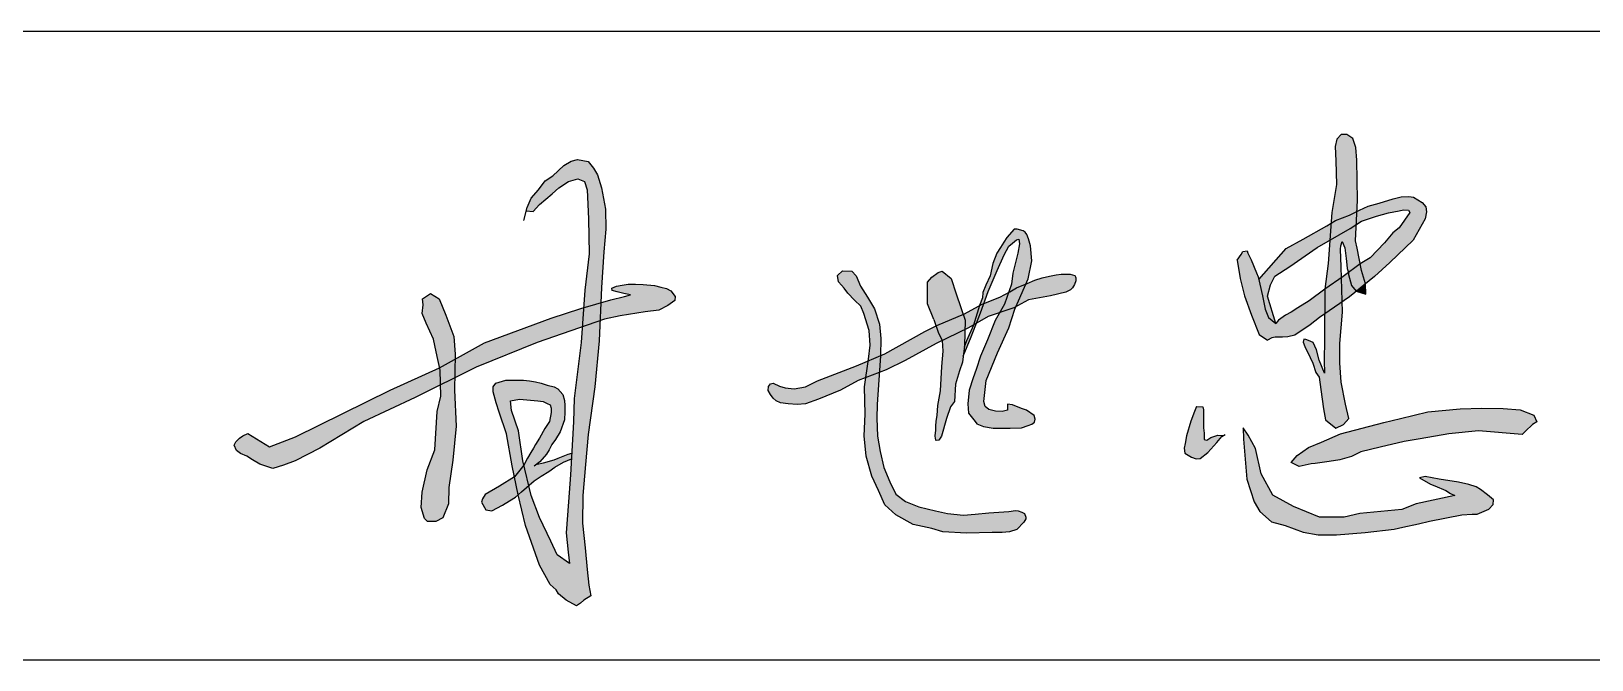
# Model space of a CAD drawing. Header units: millimetres. Extents: x 865490 to 879904, y 39442 to 44891.
# Drawn here: x 870381.82 to 870397.97, y 39494.26 to 39500.76 of the extents above; entities that cross this region are included whole.
import ezdxf

# ---------------------------------------------------------------- set-up
doc = ezdxf.new("R2010")
doc.units = ezdxf.units.MM
doc.header["$LTSCALE"] = 1000
doc.header["$MEASUREMENT"] = 0
doc.layers.add('HATCH', color=8, linetype='Continuous')

msp = doc.modelspace()

# ---------------------------------------------------------------- hatches: boundary and pattern name
at = {"layer": 'HATCH'}
for points in [[(870395.537, 39499.427), (870395.527, 39499.557), (870395.495, 39499.648), (870395.432, 39499.69), (870395.373, 39499.69), (870395.33, 39499.644), (870395.313, 39499.567), (870395.32, 39499.417), (870395.327, 39499.175), (870395.278, 39498.884), (870395.27, 39498.773), (870395.316, 39498.8), (870395.46, 39498.858), (870395.539, 39498.896), (870395.544, 39499.013)], [(870387.745, 39498.478), (870387.767, 39498.713), (870387.764, 39498.919), (870387.724, 39499.138), (870387.681, 39499.274), (870387.641, 39499.343), (870387.585, 39499.413), (870387.473, 39499.434), (870387.409, 39499.416), (870387.334, 39499.37), (870387.219, 39499.263), (870387.141, 39499.213), (870387.069, 39499.119), (870386.994, 39499.031), (870386.952, 39498.935), (870386.943, 39498.9), (870387.017, 39498.893), (870387.081, 39498.967), (870387.213, 39499.078), (870387.28, 39499.139), (870387.381, 39499.206), (870387.479, 39499.233), (870387.547, 39499.206), (870387.573, 39499.118), (870387.587, 39498.819), (870387.594, 39498.458), (870387.55, 39498.08), (870387.538, 39497.899), (870387.715, 39497.95), (870387.721, 39498.108)], [(870396.252, 39498.944), (870396.213, 39498.986), (870396.124, 39499.043), (870396.073, 39499.049), (870395.996, 39499.046), (870395.914, 39499.024), (870395.768, 39498.98), (870395.655, 39498.948), (870395.565, 39498.909), (870395.539, 39498.896), (870395.532, 39498.759), (870395.585, 39498.794), (870395.74, 39498.847), (870395.866, 39498.881), (870395.974, 39498.903), (870396.021, 39498.911), (870396.07, 39498.91), (870396.086, 39498.885), (870395.976, 39498.725), (870395.909, 39498.675), (870395.822, 39498.571), (870395.673, 39498.414), (870395.572, 39498.354), (870395.586, 39498.283), (870395.625, 39498.145), (870395.72, 39498.222), (870395.878, 39498.368), (870396.119, 39498.597), (870396.242, 39498.82), (870396.259, 39498.89)], [(870395.539, 39498.896), (870395.46, 39498.858), (870395.316, 39498.8), (870395.27, 39498.773), (870395.257, 39498.596), (870395.469, 39498.718), (870395.532, 39498.759)], [(870391.816, 39498.285), (870391.888, 39498.445), (870391.937, 39498.536), (870391.974, 39498.567), (870392.015, 39498.603), (870392.04, 39498.607), (870392.048, 39498.559), (870392.029, 39498.465), (870391.977, 39498.258), (870391.964, 39498.143), (870391.933, 39498.056), (870391.947, 39498.064), (870392.017, 39498.104), (870392.115, 39498.145), (870392.138, 39498.198), (870392.176, 39498.383), (870392.16, 39498.539), (870392.141, 39498.611), (870392.123, 39498.655), (870392.106, 39498.681), (870392.086, 39498.695), (870392.024, 39498.713), (870391.993, 39498.713), (870391.917, 39498.624), (870391.885, 39498.576), (870391.851, 39498.523), (870391.814, 39498.465), (870391.772, 39498.357), (870391.743, 39498.228), (870391.7, 39498.134), (870391.669, 39498.058), (870391.664, 39498.001), (870391.632, 39497.922), (870391.66, 39497.937), (870391.679, 39497.944), (870391.722, 39498.066)], [(870394.842, 39498.327), (870395.125, 39498.521), (870395.257, 39498.596), (870395.27, 39498.773), (870395.226, 39498.748), (870394.981, 39498.609), (870394.806, 39498.512), (870394.522, 39498.192), (870394.561, 39498.024), (870394.589, 39497.883), (870394.623, 39497.797), (870394.699, 39497.736), (870394.611, 39498.02), (870394.645, 39498.137), (870394.69, 39498.226)], [(870395.532, 39498.759), (870395.469, 39498.718), (870395.257, 39498.596), (870395.239, 39498.357), (870395.204, 39498.093), (870395.377, 39498.21), (870395.374, 39498.323), (870395.369, 39498.505), (870395.37, 39498.538), (870395.385, 39498.584), (870395.414, 39498.52), (870395.427, 39498.409), (870395.429, 39498.379), (870395.435, 39498.306), (870395.451, 39498.264), (870395.572, 39498.354), (870395.541, 39498.515), (870395.523, 39498.592)], [(870394.515, 39498.22), (870394.499, 39498.259), (870394.444, 39498.395), (870394.408, 39498.465), (870394.401, 39498.487), (870394.358, 39498.48), (870394.341, 39498.449), (870394.3, 39498.391), (870394.331, 39498.203), (870394.375, 39498.022), (870394.447, 39497.823), (870394.528, 39497.621), (870394.614, 39497.563), (870394.656, 39497.589), (870394.693, 39497.595), (870394.718, 39497.596), (870394.768, 39497.596), (870394.823, 39497.597), (870394.894, 39497.617), (870395.055, 39497.722), (870395.149, 39497.799), (870395.202, 39497.835), (870395.204, 39498.093), (870395.045, 39497.971), (870394.926, 39497.897), (870394.856, 39497.854), (870394.8, 39497.823), (870394.726, 39497.77), (870394.699, 39497.736), (870394.623, 39497.797), (870394.589, 39497.883), (870394.561, 39498.024)], [(870395.586, 39498.283), (870395.572, 39498.354), (870395.572, 39498.354), (870395.451, 39498.264), (870395.449, 39498.244), (870395.481, 39498.129), (870395.53, 39498.069), (870395.625, 39498.145)], [(870390.598, 39497.73), (870390.547, 39497.887), (870390.473, 39498.009), (870390.402, 39498.124), (870390.356, 39498.228), (870390.313, 39498.277), (870390.217, 39498.281), (870390.164, 39498.232), (870390.175, 39498.166), (870390.205, 39498.132), (870390.232, 39498.101), (870390.27, 39498.049), (870390.339, 39497.978), (870390.406, 39497.915), (870390.437, 39497.84), (870390.491, 39497.664), (870390.503, 39497.512), (870390.484, 39497.368), (870390.481, 39497.348), (870390.609, 39497.402), (870390.613, 39497.581)], [(870391.393, 39498.044), (870391.341, 39498.2), (870391.248, 39498.276), (870391.204, 39498.264), (870391.14, 39498.216), (870391.096, 39498.164), (870391.096, 39498.08), (870391.096, 39497.939), (870391.16, 39497.779), (870391.183, 39497.712), (870391.193, 39497.717), (870391.464, 39497.831)], [(870392.526, 39498.059), (870392.573, 39498.083), (870392.594, 39498.106), (870392.616, 39498.141), (870392.631, 39498.179), (870392.631, 39498.207), (870392.627, 39498.218), (870392.618, 39498.231), (870392.571, 39498.247), (870392.478, 39498.247), (870392.427, 39498.24), (870392.357, 39498.227), (870392.281, 39498.21), (870392.204, 39498.184), (870392.127, 39498.15), (870392.115, 39498.145), (870392.012, 39497.913), (870392.14, 39497.981), (870392.367, 39498.024)], [(870395.377, 39498.21), (870395.204, 39498.093), (870395.202, 39497.835), (870395.384, 39497.96)], [(870395.481, 39498.129), (870395.449, 39498.244), (870395.451, 39498.264), (870395.394, 39498.222), (870395.377, 39498.21), (870395.384, 39497.96), (870395.462, 39498.013), (870395.53, 39498.069)], [(870386.195, 39497.603), (870386.112, 39497.824), (870386.042, 39497.991), (870385.954, 39498.047), (870385.871, 39497.991), (870385.877, 39497.928), (870385.866, 39497.84), (870385.909, 39497.741), (870385.983, 39497.576), (870386.012, 39497.442), (870386.048, 39497.279), (870386.208, 39497.367), (870386.209, 39497.418)], [(870388.408, 39497.922), (870388.482, 39497.973), (870388.484, 39498.017), (870388.441, 39498.074), (870388.396, 39498.097), (870388.338, 39498.111), (870388.27, 39498.128), (870388.154, 39498.14), (870388.074, 39498.144), (870387.998, 39498.144), (870387.938, 39498.134), (870387.876, 39498.122), (870387.829, 39498.101), (870387.833, 39498.076), (870387.884, 39498.064), (870387.952, 39498.047), (870388.022, 39498.033), (870387.961, 39498.015), (870387.818, 39497.98), (870387.715, 39497.95), (870387.708, 39497.766), (870387.754, 39497.782), (870387.917, 39497.815), (870388.175, 39497.858), (870388.317, 39497.874)], [(870391.891, 39497.935), (870391.933, 39498.056), (870391.844, 39498.007), (870391.679, 39497.944), (870391.645, 39497.846), (870391.602, 39497.739), (870391.721, 39497.807), (870391.841, 39497.849)], [(870392.115, 39498.145), (870392.017, 39498.104), (870391.947, 39498.064), (870391.933, 39498.056), (870391.891, 39497.935), (870391.841, 39497.849), (870391.989, 39497.9), (870392.012, 39497.913)], [(870395.625, 39498.145), (870395.53, 39498.069), (870395.629, 39498.038)], [(870387.057, 39497.54), (870387.524, 39497.702), (870387.538, 39497.899), (870387.509, 39497.891), (870387.201, 39497.79), (870386.512, 39497.536), (870386.208, 39497.367), (870386.204, 39497.173), (870386.427, 39497.284)], [(870387.715, 39497.95), (870387.538, 39497.899), (870387.524, 39497.702), (870387.708, 39497.766)], [(870391.484, 39497.77), (870391.464, 39497.831), (870391.193, 39497.717), (870391.183, 39497.712), (870391.206, 39497.646), (870391.248, 39497.559), (870391.482, 39497.673)], [(870391.632, 39497.922), (870391.477, 39497.837), (870391.464, 39497.831), (870391.484, 39497.77), (870391.482, 39497.673), (870391.519, 39497.691), (870391.57, 39497.72)], [(870391.936, 39497.69), (870392, 39497.886), (870392.012, 39497.913), (870391.989, 39497.9), (870391.841, 39497.849), (870391.794, 39497.766), (870391.716, 39497.567), (870391.645, 39497.398), (870391.6, 39497.262), (870391.566, 39497.174), (870391.527, 39497.047), (870391.511, 39496.905), (870391.52, 39496.81), (870391.587, 39496.724), (870391.607, 39496.699), (870391.675, 39496.672), (870391.775, 39496.654), (870391.84, 39496.653), (870391.949, 39496.653), (870392.067, 39496.657), (870392.138, 39496.68), (870392.173, 39496.696), (870392.202, 39496.716), (870392.208, 39496.747), (870392.2, 39496.784), (870392.118, 39496.841), (870392.068, 39496.859), (870391.974, 39496.894), (870391.923, 39496.902), (870391.923, 39496.863), (870391.921, 39496.839), (870391.868, 39496.826), (870391.8, 39496.829), (870391.73, 39496.847), (870391.693, 39496.877), (870391.677, 39496.928), (870391.701, 39497.147), (870391.819, 39497.433)], [(870391.679, 39497.944), (870391.66, 39497.937), (870391.632, 39497.922), (870391.57, 39497.72), (870391.602, 39497.739), (870391.645, 39497.846)], [(870395.388, 39497.854), (870395.384, 39497.96), (870395.202, 39497.835), (870395.201, 39497.568), (870395.199, 39497.354), (870395.201, 39497.224), (870395.148, 39497.357), (870395.12, 39497.464), (870395.085, 39497.54), (870395.037, 39497.559), (870395.01, 39497.571), (870394.989, 39497.573), (870394.98, 39497.544), (870394.997, 39497.498), (870395.055, 39497.386), (870395.082, 39497.326), (870395.113, 39497.231), (870395.146, 39497.181), (870395.163, 39497.055), (870395.191, 39496.855), (870395.214, 39496.739), (870395.319, 39496.654), (870395.399, 39496.691), (870395.454, 39496.755), (870395.42, 39496.901), (870395.374, 39497.13), (870395.362, 39497.329), (870395.362, 39497.53)], [(870386.995, 39495.956), (870386.97, 39496.061), (870386.895, 39495.995), (870386.862, 39495.967), (870386.862, 39495.966), (870386.937, 39495.648), (870387.081, 39495.236), (870387.191, 39495.037), (870387.253, 39494.983), (870387.279, 39494.942), (870387.356, 39494.874), (870387.465, 39494.818), (870387.504, 39494.844), (870387.538, 39494.876), (870387.611, 39494.921), (870387.59, 39495.03), (870387.573, 39495.191), (870387.553, 39495.418), (870387.525, 39495.672), (870387.529, 39495.957), (870387.557, 39496.279), (870387.585, 39496.587), (870387.655, 39497.082), (870387.7, 39497.558), (870387.708, 39497.766), (870387.524, 39497.702), (870387.513, 39497.54), (870387.439, 39496.962), (870387.432, 39496.719), (870387.422, 39496.537), (870387.402, 39496.172), (870387.381, 39495.893), (870387.358, 39495.572), (870387.378, 39495.371), (870387.391, 39495.253), (870387.264, 39495.343), (870387.199, 39495.484), (870387.08, 39495.731)], [(870391.186, 39497.528), (870391.248, 39497.559), (870391.206, 39497.646), (870391.183, 39497.712), (870391.067, 39497.655), (870390.655, 39497.422), (870390.609, 39497.402), (870390.596, 39497.23), (870390.667, 39497.257), (870390.864, 39497.354)], [(870391.477, 39497.507), (870391.482, 39497.673), (870391.248, 39497.559), (870391.254, 39497.451), (870391.24, 39497.292), (870391.225, 39497.04), (870391.2, 39496.889), (870391.191, 39496.786), (870391.181, 39496.727), (870391.179, 39496.676), (870391.179, 39496.632), (870391.172, 39496.576), (870391.173, 39496.547), (870391.178, 39496.534), (870391.185, 39496.527), (870391.212, 39496.529), (870391.241, 39496.572), (870391.291, 39496.753), (870391.332, 39496.874), (870391.373, 39496.93), (870391.385, 39497.11), (870391.425, 39497.246), (870391.457, 39497.338)], [(870391.602, 39497.739), (870391.57, 39497.72), (870391.497, 39497.556), (870391.475, 39497.492), (870391.464, 39497.398), (870391.546, 39497.598)], [(870386.208, 39497.367), (870386.048, 39497.279), (870386.053, 39497.255), (870386.057, 39497.1), (870386.204, 39497.173)], [(870390.378, 39497.148), (870390.458, 39497.178), (870390.481, 39497.348), (870390.36, 39497.297), (870389.958, 39497.142), (870389.833, 39497.083), (870389.716, 39497.062), (870389.624, 39497.071), (870389.563, 39497.088), (870389.497, 39497.12), (870389.47, 39497.111), (870389.449, 39497.085), (870389.446, 39497.043), (870389.47, 39497.001), (870389.5, 39496.964), (870389.531, 39496.937), (870389.576, 39496.915), (870389.654, 39496.905), (870389.745, 39496.899), (870389.833, 39496.905), (870389.969, 39496.953), (870390.196, 39497.047)], [(870390.609, 39497.402), (870390.481, 39497.348), (870390.458, 39497.178), (870390.596, 39497.23)], [(870385.263, 39496.724), (870385.796, 39496.97), (870386.057, 39497.1), (870386.053, 39497.255), (870386.048, 39497.279), (870385.536, 39497.047), (870384.557, 39496.563), (870384.288, 39496.461), (870384.064, 39496.598), (870384.011, 39496.576), (870383.976, 39496.549), (870383.941, 39496.514), (870383.923, 39496.477), (870383.948, 39496.423), (870383.987, 39496.392), (870384.053, 39496.366), (870384.113, 39496.326), (870384.189, 39496.283), (870384.323, 39496.236), (870384.434, 39496.273), (870384.554, 39496.316), (870384.807, 39496.448)], [(870390.57, 39496.756), (870390.573, 39496.897), (870390.587, 39497.103), (870390.596, 39497.23), (870390.458, 39497.178), (870390.445, 39497.083), (870390.45, 39496.798), (870390.441, 39496.574), (870390.462, 39496.365), (870390.519, 39496.157), (870390.588, 39496.009), (870390.653, 39495.862), (870390.766, 39495.756), (870390.948, 39495.659), (870391.141, 39495.617), (870391.252, 39495.583), (870391.497, 39495.568), (870391.764, 39495.574), (870391.868, 39495.576), (870391.943, 39495.581), (870392.02, 39495.605), (870392.093, 39495.681), (870392.111, 39495.717), (870392.111, 39495.734), (870392.098, 39495.771), (870392.07, 39495.785), (870392.034, 39495.798), (870392.007, 39495.803), (870391.936, 39495.791), (870391.731, 39495.777), (870391.588, 39495.764), (870391.466, 39495.753), (870391.301, 39495.773), (870391.178, 39495.799), (870391.006, 39495.84), (870390.868, 39495.896), (870390.766, 39495.973), (870390.706, 39496.1), (870390.643, 39496.247), (870390.607, 39496.411), (870390.577, 39496.571)], [(870386.218, 39496.673), (870386.202, 39497.048), (870386.204, 39497.173), (870386.057, 39497.1), (870386.06, 39496.985), (870386.021, 39496.826), (870385.997, 39496.429), (870385.918, 39496.224), (870385.866, 39495.991), (870385.857, 39495.833), (870385.891, 39495.721), (870385.922, 39495.689), (870386.008, 39495.689), (870386.082, 39495.725), (870386.139, 39495.87), (870386.143, 39496.039), (870386.184, 39496.323)], [(870387.27, 39497.06), (870387.233, 39497.083), (870387.162, 39497.1), (870387.098, 39497.121), (870387.041, 39497.134), (870386.977, 39497.144), (870386.916, 39497.151), (870386.818, 39497.151), (870386.734, 39497.151), (870386.629, 39497.121), (870386.602, 39497.08), (870386.602, 39497.03), (870386.633, 39496.915), (870386.663, 39496.821), (870386.741, 39496.595), (870386.798, 39496.265), (870386.823, 39496.149), (870386.92, 39496.273), (870386.91, 39496.317), (870386.864, 39496.628), (870386.79, 39496.838), (870386.782, 39496.938), (870386.873, 39496.954), (870387.064, 39496.936), (870387.119, 39496.93), (870387.16, 39496.91), (870387.19, 39496.895), (870387.201, 39496.86), (870387.201, 39496.817), (870387.184, 39496.723), (870387.136, 39496.65), (870387.08, 39496.55), (870387.04, 39496.484), (870387.019, 39496.448), (870386.99, 39496.404), (870386.958, 39496.343), (870386.92, 39496.273), (870386.97, 39496.061), (870387.025, 39496.108), (870387.097, 39496.156), (870387.177, 39496.206), (870387.238, 39496.252), (870387.329, 39496.302), (870387.411, 39496.338), (870387.414, 39496.394), (870387.377, 39496.384), (870387.275, 39496.345), (870387.232, 39496.328), (870387.121, 39496.297), (870387.056, 39496.283), (870387.085, 39496.305), (870387.155, 39496.386), (870387.182, 39496.43), (870387.209, 39496.484), (870387.246, 39496.538), (870387.294, 39496.615), (870387.338, 39496.74), (870387.344, 39496.824), (870387.344, 39496.888), (870387.341, 39496.939), (870387.324, 39497.003)], [(870394.089, 39496.506), (870394.14, 39496.567), (870394.157, 39496.578), (870394.099, 39496.582), (870394.027, 39496.557), (870393.986, 39496.531), (870393.959, 39496.536), (870393.956, 39496.564), (870393.956, 39496.602), (870393.951, 39496.659), (870393.951, 39496.702), (870393.951, 39496.762), (870393.949, 39496.797), (870393.949, 39496.843), (870393.944, 39496.873), (870393.878, 39496.878), (870393.858, 39496.825), (870393.821, 39496.725), (870393.775, 39496.574), (870393.76, 39496.494), (870393.75, 39496.446), (870393.758, 39496.396), (870393.826, 39496.353), (870393.876, 39496.338), (870393.916, 39496.341), (870393.996, 39496.403)], [(870395.778, 39496.459), (870396.028, 39496.515), (870396.191, 39496.545), (870396.489, 39496.597), (870396.795, 39496.627), (870397.248, 39496.589), (870397.281, 39496.622), (870397.355, 39496.691), (870397.4, 39496.719), (870397.367, 39496.79), (870397.227, 39496.843), (870397.052, 39496.856), (870396.83, 39496.861), (870396.606, 39496.853), (870396.272, 39496.823), (870395.99, 39496.754), (870395.817, 39496.711), (870395.366, 39496.594), (870395.17, 39496.51), (870395.038, 39496.454), (870394.92, 39496.37), (870394.857, 39496.299), (870394.941, 39496.258), (870395.063, 39496.286), (870395.104, 39496.289), (870395.249, 39496.309), (870395.361, 39496.327), (870395.481, 39496.362), (870395.577, 39496.408)], [(870394.488, 39496.443), (870394.411, 39496.583), (870394.361, 39496.657), (870394.363, 39496.539), (870394.398, 39496.127), (870394.474, 39495.891), (870394.534, 39495.793), (870394.655, 39495.687), (870394.795, 39495.647), (870394.981, 39495.578), (870395.136, 39495.552), (870395.325, 39495.55), (870395.622, 39495.574), (870395.923, 39495.609), (870396.012, 39495.629), (870396.175, 39495.663), (870396.288, 39495.693), (870396.623, 39495.756), (870396.73, 39495.764), (870396.78, 39495.764), (870396.901, 39495.817), (870396.948, 39495.865), (870396.95, 39495.913), (870396.887, 39495.964), (870396.817, 39496.018), (870396.77, 39496.046), (870396.694, 39496.072), (870396.587, 39496.095), (870396.387, 39496.127), (870396.245, 39496.153), (870396.184, 39496.139), (870396.299, 39496.074), (870396.343, 39496.056), (870396.456, 39496.01), (870396.504, 39495.98), (870396.549, 39495.958), (870396.149, 39495.871), (870396.003, 39495.812), (870395.568, 39495.772), (870395.406, 39495.733), (870395.15, 39495.733), (870394.881, 39495.843), (870394.668, 39495.962), (870394.546, 39496.183)], [(870386.92, 39496.273), (870386.823, 39496.149), (870386.862, 39495.967), (870386.895, 39495.995), (870386.97, 39496.061)], [(870386.862, 39495.967), (870386.823, 39496.149), (870386.666, 39496.054), (870386.519, 39495.969), (870386.49, 39495.924), (870386.482, 39495.887), (870386.527, 39495.809), (870386.588, 39495.798), (870386.697, 39495.856), (870386.771, 39495.902), (870386.832, 39495.941)]]:
    msp.add_hatch(color=256, dxfattribs=at).paths.add_polyline_path(points)

# ---------------------------------------------------------------- linework, layer by layer
for p, q in [((870366.028, 39500.759), (870476.028, 39500.759)), ((870366.028, 39494.259), (870421.028, 39494.259))]:
    msp.add_line(p, q)
for points in [[(870395.449, 39498.244), (870395.481, 39498.129), (870395.53, 39498.069), (870395.629, 39498.038), (870395.625, 39498.145), (870395.586, 39498.283), (870395.541, 39498.515), (870395.523, 39498.592), (870395.544, 39499.013), (870395.537, 39499.427), (870395.527, 39499.557), (870395.495, 39499.648), (870395.432, 39499.69), (870395.373, 39499.69), (870395.33, 39499.644), (870395.313, 39499.567), (870395.32, 39499.417), (870395.327, 39499.175), (870395.278, 39498.884), (870395.239, 39498.357), (870395.204, 39498.093), (870395.201, 39497.568), (870395.199, 39497.354), (870395.201, 39497.224), (870395.148, 39497.357), (870395.12, 39497.464), (870395.085, 39497.54)], [(870386.92, 39498.802), (870386.952, 39498.935), (870386.994, 39499.031), (870387.069, 39499.119), (870387.141, 39499.213), (870387.219, 39499.263), (870387.334, 39499.37), (870387.409, 39499.416), (870387.473, 39499.434), (870387.585, 39499.413), (870387.641, 39499.343), (870387.681, 39499.274), (870387.724, 39499.138), (870387.764, 39498.919), (870387.767, 39498.713), (870387.745, 39498.478), (870387.721, 39498.108), (870387.7, 39497.558), (870387.655, 39497.082), (870387.585, 39496.587), (870387.557, 39496.279), (870387.529, 39495.957), (870387.525, 39495.672), (870387.553, 39495.418), (870387.573, 39495.191), (870387.59, 39495.03), (870387.611, 39494.921), (870387.538, 39494.876), (870387.504, 39494.844), (870387.465, 39494.818), (870387.356, 39494.874), (870387.279, 39494.942), (870387.253, 39494.983), (870387.191, 39495.037), (870387.081, 39495.236), (870386.937, 39495.648), (870386.862, 39495.966), (870386.798, 39496.265), (870386.741, 39496.595), (870386.663, 39496.821), (870386.633, 39496.915), (870386.602, 39497.03), (870386.602, 39497.08), (870386.629, 39497.121), (870386.629, 39497.121), (870386.734, 39497.151), (870386.818, 39497.151), (870386.818, 39497.151), (870386.916, 39497.151), (870386.977, 39497.144), (870387.041, 39497.134), (870387.098, 39497.121), (870387.162, 39497.1), (870387.233, 39497.083), (870387.27, 39497.06), (870387.324, 39497.003), (870387.341, 39496.939), (870387.344, 39496.888), (870387.344, 39496.824), (870387.338, 39496.74), (870387.294, 39496.615), (870387.246, 39496.538), (870387.209, 39496.484), (870387.182, 39496.43), (870387.155, 39496.386), (870387.155, 39496.386), (870387.085, 39496.305), (870387.027, 39496.261)], [(870386.943, 39498.9), (870387.017, 39498.893), (870387.017, 39498.893), (870387.081, 39498.967), (870387.213, 39499.078), (870387.28, 39499.139), (870387.381, 39499.206), (870387.479, 39499.233), (870387.479, 39499.233), (870387.547, 39499.206), (870387.573, 39499.118), (870387.587, 39498.819), (870387.594, 39498.458), (870387.55, 39498.08), (870387.513, 39497.54), (870387.439, 39496.962), (870387.432, 39496.719), (870387.422, 39496.537), (870387.402, 39496.172), (870387.381, 39495.893), (870387.358, 39495.572), (870387.378, 39495.371), (870387.391, 39495.253), (870387.391, 39495.253), (870387.264, 39495.343), (870387.199, 39495.484), (870387.08, 39495.731), (870386.995, 39495.956), (870386.91, 39496.317), (870386.864, 39496.628), (870386.79, 39496.838), (870386.782, 39496.938), (870386.782, 39496.938), (870386.873, 39496.954), (870387.064, 39496.936), (870387.064, 39496.936), (870387.119, 39496.93), (870387.16, 39496.91), (870387.19, 39496.895), (870387.201, 39496.86), (870387.201, 39496.817), (870387.184, 39496.723), (870387.136, 39496.65), (870387.08, 39496.55), (870387.04, 39496.484), (870387.019, 39496.448), (870386.99, 39496.404), (870386.958, 39496.343), (870386.92, 39496.273), (870386.823, 39496.149), (870386.666, 39496.054), (870386.519, 39495.969), (870386.49, 39495.924), (870386.482, 39495.887), (870386.527, 39495.809), (870386.588, 39495.798), (870386.697, 39495.856), (870386.771, 39495.902), (870386.832, 39495.941), (870386.895, 39495.995), (870387.025, 39496.108), (870387.097, 39496.156), (870387.177, 39496.206), (870387.238, 39496.252), (870387.329, 39496.302), (870387.411, 39496.338)], [(870394.522, 39498.192), (870394.806, 39498.512), (870394.981, 39498.609), (870395.226, 39498.748), (870395.316, 39498.8), (870395.46, 39498.858), (870395.565, 39498.909), (870395.655, 39498.948), (870395.768, 39498.98), (870395.914, 39499.024), (870395.996, 39499.046), (870396.073, 39499.049), (870396.124, 39499.043), (870396.213, 39498.986), (870396.252, 39498.944), (870396.259, 39498.89), (870396.242, 39498.82), (870396.119, 39498.597), (870395.878, 39498.368), (870395.72, 39498.222), (870395.462, 39498.013), (870395.149, 39497.799), (870395.055, 39497.722), (870394.894, 39497.617), (870394.823, 39497.597), (870394.768, 39497.596), (870394.718, 39497.596), (870394.693, 39497.595), (870394.656, 39497.589), (870394.614, 39497.563)], [(870394.3, 39498.391), (870394.341, 39498.449), (870394.358, 39498.48), (870394.358, 39498.48), (870394.401, 39498.487), (870394.408, 39498.465), (870394.444, 39498.395), (870394.499, 39498.259), (870394.515, 39498.22), (870394.561, 39498.024), (870394.589, 39497.883), (870394.623, 39497.797), (870394.699, 39497.736), (870394.611, 39498.02), (870394.645, 39498.137), (870394.69, 39498.226), (870394.842, 39498.327), (870395.125, 39498.521), (870395.469, 39498.718), (870395.585, 39498.794), (870395.74, 39498.847), (870395.866, 39498.881), (870395.974, 39498.903), (870396.021, 39498.911), (870396.07, 39498.91), (870396.086, 39498.885), (870395.976, 39498.725), (870395.909, 39498.675), (870395.822, 39498.571), (870395.673, 39498.414), (870395.572, 39498.354), (870395.394, 39498.222), (870395.204, 39498.093), (870395.045, 39497.971), (870394.926, 39497.897), (870394.856, 39497.854), (870394.8, 39497.823), (870394.726, 39497.77), (870394.699, 39497.736)], [(870391.464, 39497.398), (870391.546, 39497.598), (870391.645, 39497.846), (870391.722, 39498.066), (870391.816, 39498.285), (870391.888, 39498.445), (870391.937, 39498.536), (870391.974, 39498.567), (870392.015, 39498.603), (870392.04, 39498.607), (870392.048, 39498.559), (870392.029, 39498.465), (870391.977, 39498.258), (870391.964, 39498.143), (870391.891, 39497.935), (870391.794, 39497.766), (870391.716, 39497.567), (870391.645, 39497.398), (870391.6, 39497.262), (870391.566, 39497.174), (870391.527, 39497.047), (870391.511, 39496.905), (870391.52, 39496.81), (870391.587, 39496.724), (870391.607, 39496.699), (870391.675, 39496.672), (870391.775, 39496.654), (870391.84, 39496.653), (870391.949, 39496.653), (870392.067, 39496.657), (870392.138, 39496.68), (870392.173, 39496.696), (870392.202, 39496.716), (870392.208, 39496.747), (870392.2, 39496.784), (870392.118, 39496.841), (870392.068, 39496.859), (870391.974, 39496.894), (870391.923, 39496.902), (870391.923, 39496.863), (870391.921, 39496.839), (870391.868, 39496.826), (870391.8, 39496.829), (870391.73, 39496.847), (870391.693, 39496.877), (870391.677, 39496.928), (870391.701, 39497.147), (870391.819, 39497.433), (870391.936, 39497.69), (870392, 39497.886), (870392.138, 39498.198), (870392.176, 39498.383), (870392.16, 39498.539), (870392.141, 39498.611), (870392.123, 39498.655), (870392.106, 39498.681), (870392.086, 39498.695), (870392.024, 39498.713), (870391.993, 39498.713), (870391.917, 39498.624), (870391.885, 39498.576), (870391.851, 39498.523), (870391.814, 39498.465), (870391.772, 39498.357), (870391.743, 39498.228), (870391.7, 39498.134), (870391.669, 39498.058), (870391.664, 39498.001)], [(870395.085, 39497.54), (870395.037, 39497.559), (870395.01, 39497.571), (870394.989, 39497.573), (870394.98, 39497.544), (870394.997, 39497.498), (870395.055, 39497.386), (870395.082, 39497.326), (870395.113, 39497.231), (870395.146, 39497.181), (870395.163, 39497.055), (870395.191, 39496.855), (870395.214, 39496.739), (870395.319, 39496.654), (870395.399, 39496.691), (870395.454, 39496.755), (870395.454, 39496.755), (870395.42, 39496.901), (870395.374, 39497.13), (870395.362, 39497.329), (870395.362, 39497.53), (870395.388, 39497.854), (870395.374, 39498.323), (870395.369, 39498.505), (870395.37, 39498.538), (870395.385, 39498.584), (870395.385, 39498.584), (870395.414, 39498.52), (870395.427, 39498.409), (870395.429, 39498.379), (870395.435, 39498.306), (870395.451, 39498.264), (870395.449, 39498.244)], [(870394.3, 39498.391), (870394.331, 39498.203), (870394.375, 39498.022), (870394.447, 39497.823), (870394.528, 39497.621), (870394.614, 39497.563)], [(870392.618, 39498.231), (870392.627, 39498.218), (870392.631, 39498.207), (870392.631, 39498.179), (870392.616, 39498.141), (870392.594, 39498.106), (870392.573, 39498.083), (870392.526, 39498.059), (870392.367, 39498.024), (870392.14, 39497.981), (870391.989, 39497.9), (870391.721, 39497.807), (870391.519, 39497.691), (870391.186, 39497.528), (870390.864, 39497.354), (870390.667, 39497.257), (870390.378, 39497.148), (870390.196, 39497.047), (870389.969, 39496.953), (870389.833, 39496.905), (870389.745, 39496.899), (870389.654, 39496.905), (870389.576, 39496.915), (870389.531, 39496.937), (870389.5, 39496.964), (870389.47, 39497.001), (870389.446, 39497.043), (870389.449, 39497.085), (870389.47, 39497.111), (870389.497, 39497.12)], [(870389.497, 39497.12), (870389.563, 39497.088), (870389.624, 39497.071), (870389.716, 39497.062), (870389.833, 39497.083), (870389.958, 39497.142), (870390.36, 39497.297), (870390.655, 39497.422), (870391.067, 39497.655), (870391.193, 39497.717), (870391.477, 39497.837), (870391.66, 39497.937), (870391.844, 39498.007), (870391.947, 39498.064), (870392.017, 39498.104), (870392.127, 39498.15), (870392.204, 39498.184), (870392.281, 39498.21), (870392.357, 39498.227), (870392.427, 39498.24), (870392.478, 39498.247), (870392.571, 39498.247), (870392.571, 39498.247), (870392.618, 39498.231)], [(870390.175, 39498.166), (870390.164, 39498.232), (870390.217, 39498.281), (870390.313, 39498.277), (870390.356, 39498.228), (870390.402, 39498.124), (870390.473, 39498.009), (870390.547, 39497.887), (870390.598, 39497.73), (870390.613, 39497.581), (870390.609, 39497.402), (870390.587, 39497.103), (870390.573, 39496.897), (870390.57, 39496.756), (870390.577, 39496.571), (870390.607, 39496.411), (870390.643, 39496.247), (870390.706, 39496.1), (870390.766, 39495.973), (870390.868, 39495.896), (870391.006, 39495.84), (870391.178, 39495.799), (870391.301, 39495.773), (870391.466, 39495.753), (870391.588, 39495.764), (870391.731, 39495.777), (870391.936, 39495.791), (870392.007, 39495.803), (870392.034, 39495.798), (870392.07, 39495.785), (870392.098, 39495.771), (870392.111, 39495.734), (870392.111, 39495.717), (870392.093, 39495.681), (870392.02, 39495.605), (870391.943, 39495.581), (870391.868, 39495.576), (870391.764, 39495.574), (870391.497, 39495.568), (870391.252, 39495.583), (870391.141, 39495.617), (870390.948, 39495.659), (870390.766, 39495.756), (870390.653, 39495.862), (870390.588, 39496.009), (870390.519, 39496.157), (870390.462, 39496.365), (870390.441, 39496.574), (870390.45, 39496.798), (870390.445, 39497.083), (870390.484, 39497.368), (870390.503, 39497.512), (870390.491, 39497.664), (870390.437, 39497.84), (870390.406, 39497.915), (870390.339, 39497.978), (870390.27, 39498.049), (870390.232, 39498.101), (870390.205, 39498.132), (870390.175, 39498.166)], [(870391.16, 39497.779), (870391.096, 39497.939), (870391.096, 39498.08), (870391.096, 39498.164), (870391.14, 39498.216), (870391.204, 39498.264), (870391.248, 39498.276), (870391.341, 39498.2), (870391.393, 39498.044), (870391.484, 39497.77), (870391.477, 39497.507), (870391.457, 39497.338), (870391.425, 39497.246), (870391.385, 39497.11), (870391.373, 39496.93), (870391.332, 39496.874), (870391.291, 39496.753), (870391.241, 39496.572), (870391.212, 39496.529), (870391.185, 39496.527)], [(870384.064, 39496.598), (870384.288, 39496.461), (870384.557, 39496.563), (870385.536, 39497.047), (870386.048, 39497.279), (870386.512, 39497.536), (870387.201, 39497.79), (870387.509, 39497.891), (870387.818, 39497.98), (870387.961, 39498.015), (870388.022, 39498.033), (870387.952, 39498.047), (870387.884, 39498.064), (870387.833, 39498.076), (870387.833, 39498.076), (870387.829, 39498.101), (870387.876, 39498.122), (870387.938, 39498.134), (870387.998, 39498.144), (870388.074, 39498.144), (870388.154, 39498.14), (870388.27, 39498.128), (870388.338, 39498.111), (870388.396, 39498.097), (870388.441, 39498.074), (870388.484, 39498.017), (870388.482, 39497.973), (870388.408, 39497.922), (870388.317, 39497.874), (870388.175, 39497.858), (870387.917, 39497.815), (870387.754, 39497.782), (870387.057, 39497.54), (870386.427, 39497.284), (870385.796, 39496.97), (870385.263, 39496.724), (870384.807, 39496.448), (870384.554, 39496.316), (870384.434, 39496.273), (870384.323, 39496.236), (870384.189, 39496.283), (870384.113, 39496.326), (870384.053, 39496.366), (870383.987, 39496.392), (870383.948, 39496.423), (870383.923, 39496.477), (870383.941, 39496.514), (870383.976, 39496.549), (870384.011, 39496.576), (870384.064, 39496.598)], [(870385.871, 39497.991), (870385.954, 39498.047), (870386.042, 39497.991), (870386.112, 39497.824), (870386.195, 39497.603), (870386.209, 39497.418), (870386.202, 39497.048), (870386.218, 39496.673), (870386.184, 39496.323), (870386.143, 39496.039), (870386.139, 39495.87), (870386.082, 39495.725), (870386.008, 39495.689), (870385.922, 39495.689), (870385.891, 39495.721), (870385.857, 39495.833), (870385.866, 39495.991), (870385.918, 39496.224), (870385.997, 39496.429), (870386.021, 39496.826), (870386.06, 39496.985), (870386.053, 39497.255), (870386.012, 39497.442), (870385.983, 39497.576), (870385.909, 39497.741), (870385.866, 39497.84), (870385.877, 39497.928), (870385.871, 39497.991)], [(870391.664, 39498.001), (870391.632, 39497.922), (870391.57, 39497.72), (870391.497, 39497.556), (870391.475, 39497.492)], [(870391.16, 39497.779), (870391.206, 39497.646), (870391.248, 39497.559), (870391.254, 39497.451), (870391.24, 39497.292), (870391.225, 39497.04), (870391.2, 39496.889), (870391.191, 39496.786), (870391.181, 39496.727), (870391.179, 39496.676), (870391.179, 39496.632), (870391.172, 39496.576), (870391.173, 39496.547)], [(870393.878, 39496.878), (870393.858, 39496.825), (870393.821, 39496.725), (870393.775, 39496.574), (870393.76, 39496.494), (870393.75, 39496.446), (870393.758, 39496.396), (870393.758, 39496.396), (870393.826, 39496.353), (870393.876, 39496.338), (870393.916, 39496.341), (870393.996, 39496.403), (870394.089, 39496.506), (870394.14, 39496.567), (870394.175, 39496.589)], [(870393.878, 39496.878), (870393.944, 39496.873), (870393.949, 39496.843), (870393.949, 39496.797), (870393.951, 39496.762), (870393.951, 39496.702), (870393.951, 39496.659), (870393.956, 39496.602), (870393.956, 39496.564), (870393.959, 39496.536), (870393.959, 39496.536), (870393.986, 39496.531), (870394.027, 39496.557), (870394.099, 39496.582), (870394.099, 39496.582), (870394.157, 39496.578)], [(870394.92, 39496.37), (870395.038, 39496.454), (870395.17, 39496.51), (870395.366, 39496.594), (870395.817, 39496.711), (870395.99, 39496.754), (870396.272, 39496.823), (870396.606, 39496.853), (870396.83, 39496.861), (870397.052, 39496.856), (870397.227, 39496.843), (870397.367, 39496.79), (870397.367, 39496.79), (870397.4, 39496.719), (870397.355, 39496.691), (870397.281, 39496.622), (870397.248, 39496.589), (870397.248, 39496.589), (870396.795, 39496.627), (870396.489, 39496.597), (870396.191, 39496.545), (870396.028, 39496.515), (870395.778, 39496.459), (870395.577, 39496.408), (870395.481, 39496.362), (870395.361, 39496.327), (870395.249, 39496.309), (870395.104, 39496.289), (870395.063, 39496.286), (870394.941, 39496.258), (870394.857, 39496.299), (870394.92, 39496.37), (870394.92, 39496.37)], [(870391.173, 39496.547), (870391.178, 39496.534), (870391.185, 39496.527)], [(870394.361, 39496.657), (870394.363, 39496.539), (870394.398, 39496.127), (870394.474, 39495.891), (870394.534, 39495.793), (870394.655, 39495.687), (870394.795, 39495.647), (870394.981, 39495.578), (870395.136, 39495.552), (870395.325, 39495.55), (870395.622, 39495.574), (870395.923, 39495.609), (870396.012, 39495.629), (870396.175, 39495.663), (870396.288, 39495.693), (870396.623, 39495.756), (870396.73, 39495.764), (870396.78, 39495.764), (870396.901, 39495.817), (870396.948, 39495.865), (870396.95, 39495.913), (870396.887, 39495.964), (870396.817, 39496.018), (870396.77, 39496.046), (870396.694, 39496.072), (870396.587, 39496.095), (870396.387, 39496.127), (870396.245, 39496.153), (870396.184, 39496.139), (870396.184, 39496.139), (870396.184, 39496.139), (870396.299, 39496.074), (870396.343, 39496.056), (870396.456, 39496.01), (870396.504, 39495.98), (870396.549, 39495.958), (870396.149, 39495.871), (870396.003, 39495.812), (870395.568, 39495.772), (870395.406, 39495.733), (870395.15, 39495.733), (870394.881, 39495.843), (870394.668, 39495.962), (870394.546, 39496.183), (870394.488, 39496.443), (870394.411, 39496.583), (870394.361, 39496.657)], [(870387.056, 39496.283), (870387.056, 39496.283), (870387.121, 39496.297), (870387.232, 39496.328), (870387.275, 39496.345), (870387.377, 39496.384), (870387.414, 39496.394)]]:
    msp.add_lwpolyline(points)

doc.saveas('drawing.dxf')
